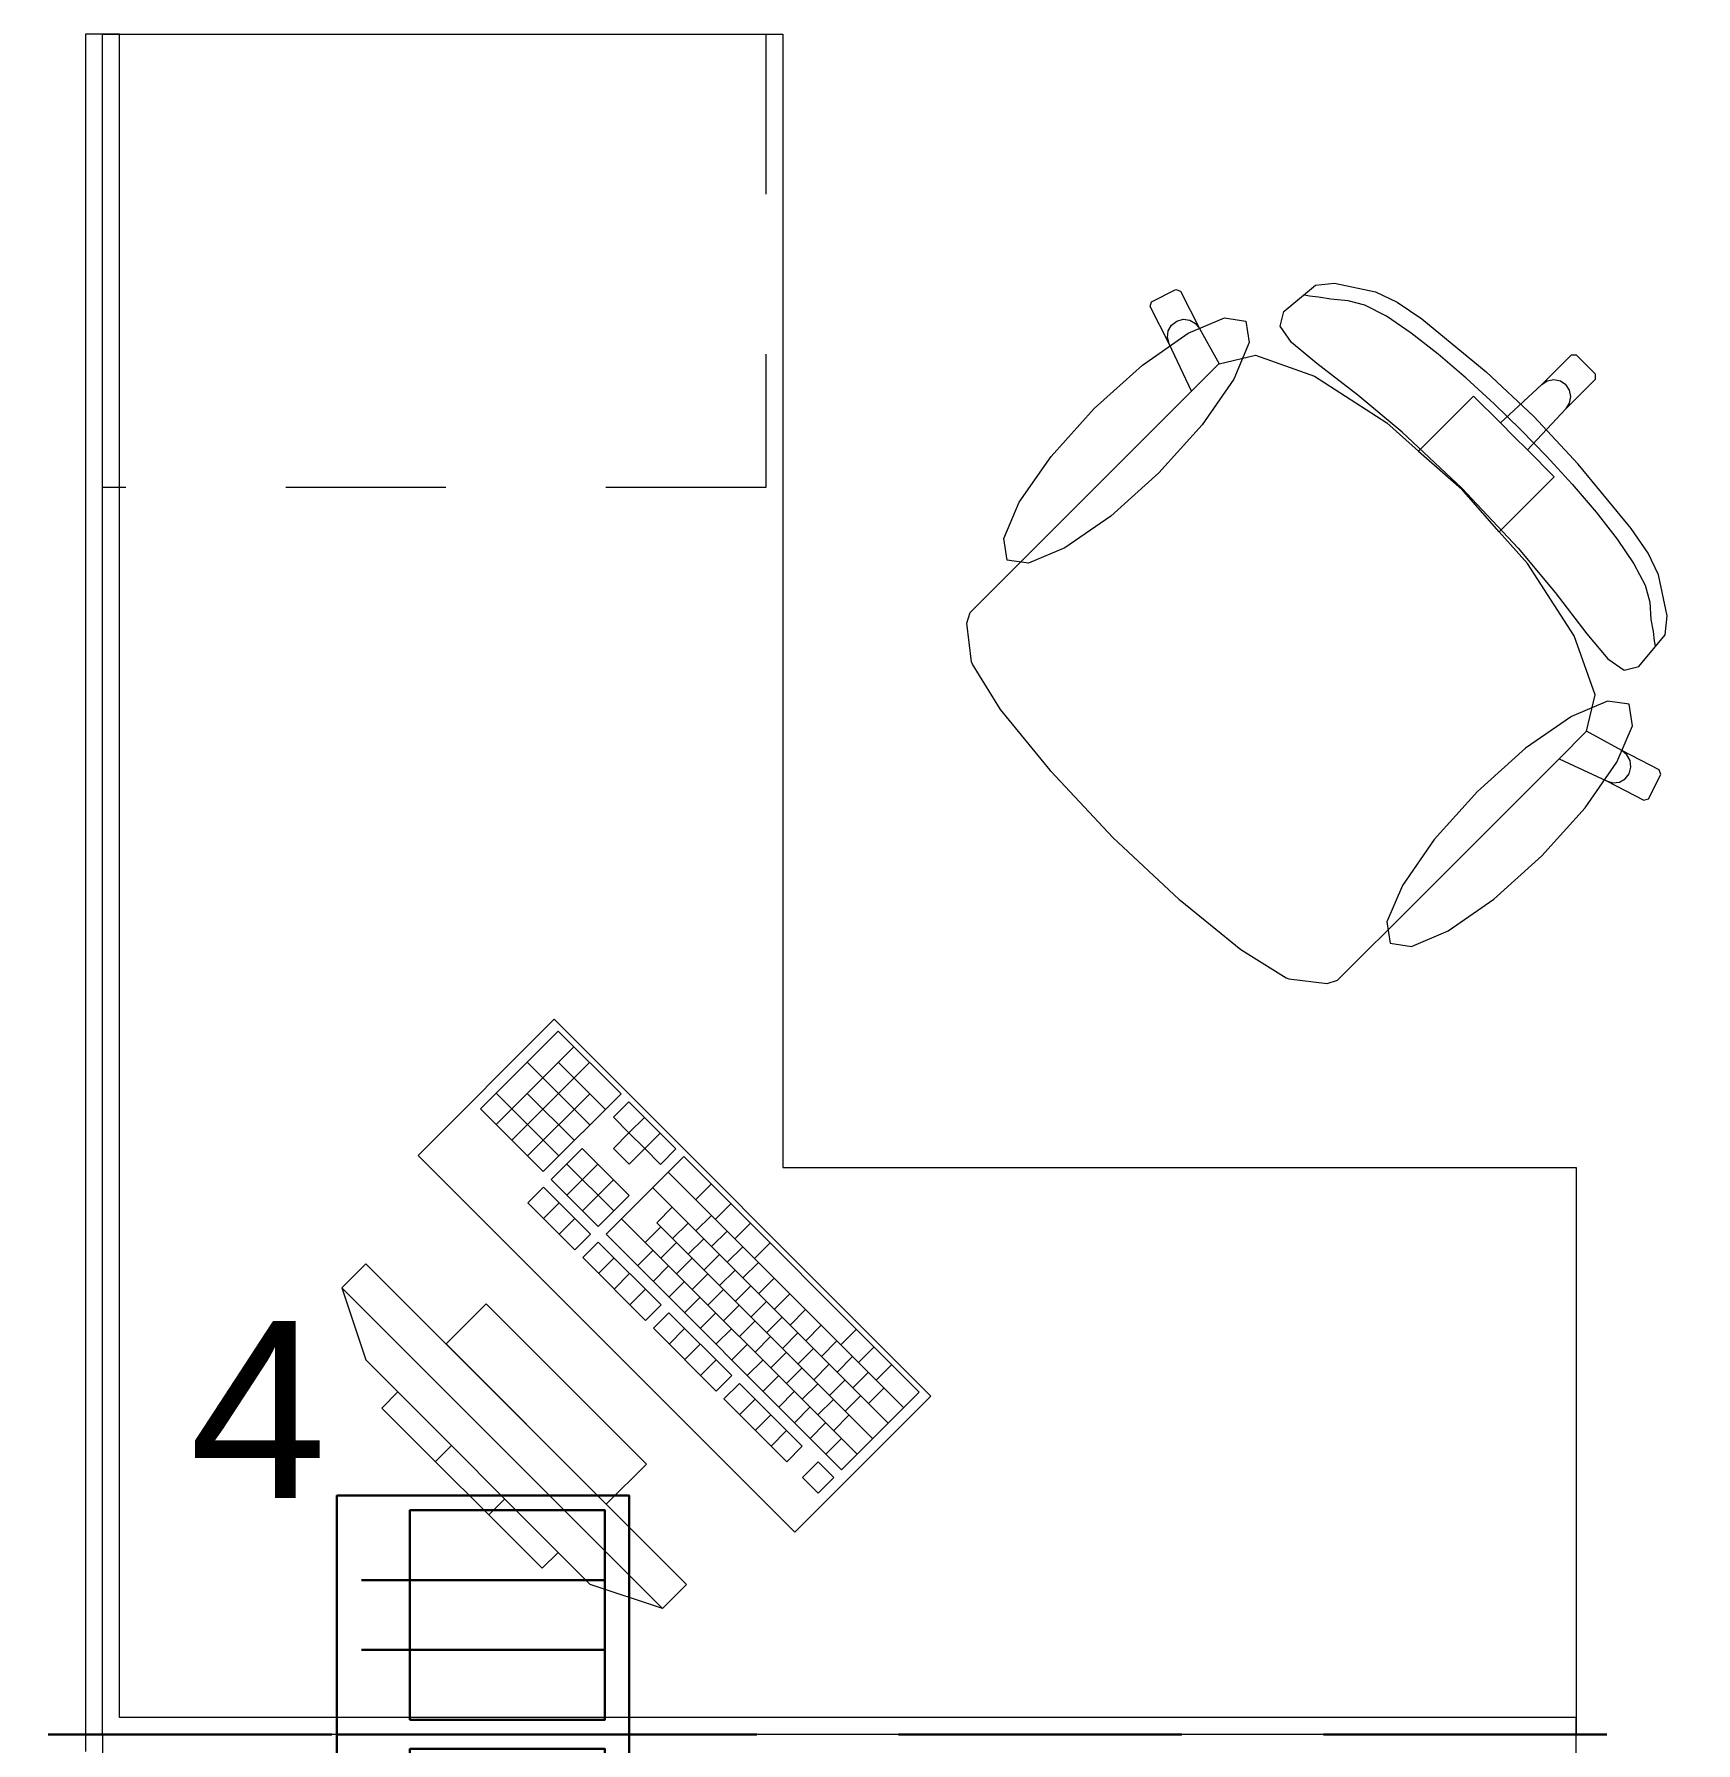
# Model space of a CAD drawing. Header units: inches. Extents: x -19 to 5698, y -728 to 92.
# Drawn here: x 210.091 to 211.557, y 12.954 to 14.462 of the extents above; entities that cross this region are included whole.
import ezdxf

# ---------------------------------------------------------------- set-up
doc = ezdxf.new("R2010")
doc.units = ezdxf.units.IN
doc.header["$MEASUREMENT"] = 0
doc.linetypes.add('HIDDEN', pattern=[0.375, 0.25, -0.125])
doc.linetypes.add('Rayas', pattern=[0.282222, 0.141111, -0.141111])
doc.layers.get('0').update_dxf_attribs({"color": 61})
doc.layers.add('00 conduct tomacorr', color=120, linetype='HIDDEN', lineweight=30)
doc.layers.add('00 IE LUZ EMERGENCIA', color=253, linetype='Continuous', lineweight=0)
doc.layers.add('Interior - Mobiliario', color=7, linetype='Continuous')
doc.styles.add('Annotative', font='arial.ttf')

# ---------------------------------------------------------------- blocks, each defined once
blk = doc.blocks.new('CAJA POP UP 6 MODULOS')
at = {"layer": '00 conduct tomacorr', "linetype": 'Continuous'}
for p, q in [((-0.095, -0.165), (-0.095, -0.0151)), ((-0.052, -0.165), (-0.052, -0.0151)), ((0.052, -0.165), (0.052, -0.0151)), ((0.095, -0.165), (0.095, -0.0151)), ((0, -0.165), (0, -0.18))]:
    blk.add_line(p, q, dxfattribs=at)
for points in [[(-0.147, 0), (0.147, 0), (0.147, -0.18), (-0.147, -0.18)], [(0, 0), (0.147, 0), (0.147, -0.18), (0, -0.18)]]:
    blk.add_lwpolyline(points, close=True, dxfattribs=at)
for points in [[(-0.138, -0.045), (-0.009, -0.045), (-0.009, -0.165), (-0.138, -0.165), (-0.138, -0.045)], [(0.009, -0.045), (0.138, -0.045), (0.138, -0.165), (0.009, -0.165), (0.009, -0.045)]]:
    blk.add_lwpolyline(points, dxfattribs=at)
at = {"color": 1, "insert": (-0.1807, -0.168), "char_height": 0.05, "attachment_point": 1, "rotation": 180}
blk.add_mtext_dynamic_manual_height_columns('{\\fVerdana|b0|i0|c0|p34;2T}', width=0.000481, gutter_width=0.1561, heights=[0], dxfattribs=at)

msp = doc.modelspace()

# ---------------------------------------------------------------- linework, layer by layer
at = {"layer": '00 conduct tomacorr'}
msp.add_line((206.7287, 12.9618), (217.5407, 12.9618), dxfattribs=at)
at = {"layer": 'Interior - Mobiliario', "color": 175, "linetype": 'Continuous', "lineweight": 13}
for p, q in [((210.1666, 14.4618), (210.1366, 14.4618)), ((210.1366, 14.4618), (210.1366, 12.9768)), ((210.1666, 12.9768), (210.1666, 14.4618)), ((211.077, 14.2257), (211.0984, 14.2365)), ((211.0984, 14.2365), (211.1025, 14.2352)), ((211.1025, 14.2352), (211.1194, 14.2021)), ((211.1938, 14.2172), (211.2217, 14.2403)), ((211.2164, 14.2307), (211.2119, 14.2315)), ((211.2217, 14.2403), (211.2384, 14.2422)), ((211.2384, 14.2422), (211.2746, 14.2345)), ((211.2746, 14.2345), (211.2938, 14.2255)), ((211.0757, 14.2216), (211.077, 14.2257)), ((211.0927, 14.1885), (211.0757, 14.2216)), ((211.1904, 14.2042), (211.1938, 14.2172)), ((211.2244, 14.2299), (211.2164, 14.2307)), ((211.2352, 14.2279), (211.2244, 14.2299)), ((211.2506, 14.2267), (211.2352, 14.2279)), ((211.2653, 14.2228), (211.2506, 14.2267)), ((211.2842, 14.2129), (211.2653, 14.2228)), ((211.2938, 14.2255), (211.3155, 14.2106)), ((211.0918, 14.2), (211.0946, 14.2051)), ((211.0946, 14.2051), (211.0992, 14.2087)), ((211.0992, 14.2087), (211.1048, 14.2103)), ((211.1048, 14.2103), (211.1107, 14.2096)), ((211.1107, 14.2096), (211.1158, 14.2067)), ((211.1158, 14.2067), (211.1194, 14.2021)), ((211.1194, 14.2021), (211.1367, 14.1711)), ((211.2004, 14.1899), (211.1904, 14.2042)), ((211.306, 14.198), (211.2842, 14.2129)), ((211.3155, 14.2106), (211.3722, 14.1638)), ((211.0911, 14.1942), (211.0918, 14.2)), ((211.0927, 14.1885), (211.0911, 14.1942)), ((211.1123, 14.1468), (211.0927, 14.1885)), ((211.2227, 14.1713), (211.2004, 14.1899)), ((211.3298, 14.1794), (211.306, 14.198)), ((211.1365, 14.171), (211.1123, 14.1468)), ((211.1365, 14.171), (211.1367, 14.1711)), ((211.1367, 14.1711), (211.1687, 14.1785)), ((211.1687, 14.1785), (211.2207, 14.1602)), ((211.2589, 14.1434), (211.2227, 14.1713)), ((211.3546, 14.1583), (211.3298, 14.1794)), ((211.4213, 14.1529), (211.4474, 14.179)), ((211.4474, 14.179), (211.4517, 14.179)), ((211.4517, 14.179), (211.4602, 14.1704)), ((211.2207, 14.1602), (211.2845, 14.1188)), ((211.3792, 14.1357), (211.3546, 14.1583)), ((211.3722, 14.1638), (211.4144, 14.1246)), ((211.4213, 14.1529), (211.4262, 14.1561)), ((211.4262, 14.1561), (211.4319, 14.1573)), ((211.4319, 14.1573), (211.4377, 14.1561)), ((211.4377, 14.1561), (211.4426, 14.1528)), ((211.4427, 14.1316), (211.4688, 14.1576)), ((211.4687, 14.1619), (211.4602, 14.1704)), ((211.4688, 14.1576), (211.4687, 14.1619)), ((210.9644, 13.9989), (211.1123, 14.1468)), ((211.2982, 14.1107), (211.2589, 14.1434)), ((211.34, 14.1214), (211.3612, 14.1426)), ((211.3612, 14.1426), (211.3848, 14.1189)), ((211.3848, 14.1189), (211.4213, 14.1529)), ((211.4458, 14.1479), (211.4426, 14.1528)), ((211.447, 14.1422), (211.4458, 14.1479)), ((211.4459, 14.1364), (211.447, 14.1422)), ((211.4027, 14.1129), (211.3792, 14.1357)), ((211.4087, 14.095), (211.4427, 14.1316)), ((211.4427, 14.1316), (211.4459, 14.1364)), ((211.2845, 14.1188), (211.3126, 14.094)), ((211.3509, 14.0612), (211.2982, 14.1107)), ((211.3126, 14.094), (211.34, 14.1214)), ((211.3848, 14.1189), (211.3967, 14.107)), ((211.4027, 14.1129), (211.4255, 14.0894)), ((211.4535, 14.0824), (211.4144, 14.1246)), ((211.4087, 14.095), (211.3967, 14.107)), ((211.3126, 14.094), (211.3505, 14.0607)), ((211.4323, 14.0714), (211.4087, 14.095)), ((211.4255, 14.0894), (211.448, 14.0648)), ((211.5003, 14.0257), (211.4535, 14.0824)), ((211.4112, 14.0502), (211.4323, 14.0714)), ((211.3838, 14.0229), (211.3505, 14.0607)), ((211.3509, 14.0612), (211.4004, 14.0084)), ((211.3838, 14.0229), (211.4112, 14.0502)), ((211.448, 14.0648), (211.4692, 14.0401)), ((211.4692, 14.0401), (211.4878, 14.0163)), ((211.4086, 13.9947), (211.3838, 14.0229)), ((211.5152, 14.004), (211.5003, 14.0257)), ((211.4004, 14.0084), (211.4331, 13.9691)), ((211.4878, 14.0163), (211.5026, 13.9944)), ((210.9389, 13.9734), (210.9644, 13.9989)), ((211.4499, 13.9309), (211.4086, 13.9947)), ((211.5026, 13.9944), (211.5126, 13.9756)), ((211.5242, 13.9848), (211.5152, 14.004)), ((211.5126, 13.9756), (211.5165, 13.9608)), ((211.532, 13.9487), (211.5242, 13.9848)), ((210.917, 13.9515), (210.9389, 13.9734)), ((211.4331, 13.9691), (211.4611, 13.9329)), ((211.5165, 13.9608), (211.5176, 13.9454)), ((210.9141, 13.9422), (210.917, 13.9515)), ((211.5176, 13.9454), (211.5197, 13.9347)), ((211.5301, 13.9319), (211.532, 13.9487)), ((210.9181, 13.9082), (210.9141, 13.9422)), ((211.4683, 13.8789), (211.4499, 13.9309)), ((211.4611, 13.9329), (211.4797, 13.9107)), ((211.5069, 13.9041), (211.5301, 13.9319)), ((211.5197, 13.9347), (211.5205, 13.9266)), ((211.5205, 13.9266), (211.5213, 13.9221)), ((210.919, 13.9061), (210.9181, 13.9082)), ((210.9439, 13.8661), (210.919, 13.9061)), ((211.4797, 13.9107), (211.494, 13.9006)), ((211.494, 13.9006), (211.5069, 13.9041)), ((211.4608, 13.847), (211.4683, 13.8789)), ((210.9875, 13.8124), (210.9439, 13.8661)), ((211.4608, 13.8468), (211.4365, 13.8225)), ((211.4608, 13.8468), (211.4608, 13.847)), ((211.4918, 13.8297), (211.4608, 13.847)), ((211.4964, 13.826), (211.4918, 13.8297)), ((211.5249, 13.8127), (211.4918, 13.8297)), ((211.4993, 13.8209), (211.4964, 13.826)), ((210.9882, 13.8116), (210.9875, 13.8124)), ((211.043, 13.7532), (210.9882, 13.8116)), ((211.2887, 13.6747), (211.4365, 13.8225)), ((211.4365, 13.8225), (211.4783, 13.803)), ((211.4949, 13.8048), (211.4985, 13.8094)), ((211.4985, 13.8094), (211.5, 13.8151)), ((211.5, 13.8151), (211.4993, 13.8209)), ((211.5263, 13.8086), (211.5249, 13.8127)), ((211.4783, 13.803), (211.4839, 13.8013)), ((211.4783, 13.803), (211.5114, 13.786)), ((211.4839, 13.8013), (211.4898, 13.802)), ((211.4898, 13.802), (211.4949, 13.8048)), ((211.5154, 13.7873), (211.5263, 13.8086)), ((211.5114, 13.786), (211.5154, 13.7873)), ((211.043, 13.7532), (211.1013, 13.6984)), ((211.1013, 13.6984), (211.1022, 13.6977)), ((211.1022, 13.6977), (211.1558, 13.6542)), ((211.2632, 13.6492), (211.2887, 13.6747)), ((211.1558, 13.6542), (211.1959, 13.6292)), ((211.2412, 13.6272), (211.2632, 13.6492)), ((211.1959, 13.6292), (211.198, 13.6283)), ((211.198, 13.6283), (211.2319, 13.6244)), ((211.2319, 13.6244), (211.2412, 13.6272)), ((210.5536, 13.5823), (210.485, 13.5137)), ((210.5674, 13.5685), (210.4988, 13.4999)), ((210.609, 13.5269), (210.5536, 13.5823)), ((210.5813, 13.5546), (210.5127, 13.486)), ((210.5815, 13.4995), (210.5261, 13.5549)), ((210.5952, 13.5132), (210.5537, 13.5547)), ((210.5541, 13.4721), (210.4987, 13.5274)), ((210.5678, 13.4858), (210.5263, 13.5273)), ((210.5814, 13.527), (210.5265, 13.4722)), ((210.5404, 13.4583), (210.609, 13.5269)), ((210.485, 13.5137), (210.5404, 13.4583)), ((210.6159, 13.52), (210.6022, 13.5063)), ((210.6574, 13.4784), (210.6159, 13.52)), ((210.6022, 13.5063), (210.616, 13.4924)), ((210.616, 13.4924), (210.6023, 13.4787)), ((210.6297, 13.5061), (210.616, 13.4924)), ((210.6299, 13.4786), (210.616, 13.4924)), ((210.6436, 13.4923), (210.6299, 13.4786)), ((210.5747, 13.4788), (210.5473, 13.4514)), ((210.6163, 13.4373), (210.5747, 13.4788)), ((210.6023, 13.4787), (210.6161, 13.4649)), ((210.6161, 13.4649), (210.6299, 13.4786)), ((210.6299, 13.4786), (210.6437, 13.4647)), ((210.6437, 13.4647), (210.6574, 13.4784)), ((210.6026, 13.4236), (210.561, 13.4651)), ((210.5886, 13.465), (210.5612, 13.4376)), ((210.6643, 13.4715), (210.5958, 13.403)), ((210.8721, 13.2638), (210.6643, 13.4715)), ((210.5473, 13.4514), (210.5889, 13.4099)), ((210.6024, 13.4512), (210.575, 13.4237)), ((210.8583, 13.2501), (210.6506, 13.4578)), ((210.6886, 13.4473), (210.6749, 13.4336)), ((210.5405, 13.4446), (210.5267, 13.4309)), ((210.582, 13.403), (210.5405, 13.4446)), ((210.5889, 13.4099), (210.6163, 13.4373)), ((210.8446, 13.2364), (210.6369, 13.4441)), ((210.5267, 13.4309), (210.5683, 13.3893)), ((210.5543, 13.4307), (210.5406, 13.417)), ((210.5682, 13.4169), (210.5544, 13.4032)), ((210.6542, 13.4268), (210.6405, 13.4131)), ((210.6887, 13.4197), (210.675, 13.406)), ((210.7059, 13.43), (210.6922, 13.4163)), ((210.5683, 13.3893), (210.582, 13.403)), ((210.5958, 13.403), (210.8035, 13.1952)), ((210.8172, 13.209), (210.6095, 13.4167)), ((210.644, 13.4096), (210.6303, 13.3959)), ((210.8309, 13.2227), (210.6405, 13.4131)), ((210.6681, 13.4129), (210.6544, 13.3992)), ((210.7026, 13.4059), (210.6888, 13.3922)), ((210.7232, 13.4127), (210.7095, 13.399)), ((210.5889, 13.3961), (210.5752, 13.3824)), ((210.6443, 13.3407), (210.5889, 13.3961)), ((210.6372, 13.389), (210.6235, 13.3753)), ((210.6578, 13.3958), (210.6441, 13.382)), ((210.6819, 13.3991), (210.6682, 13.3854)), ((210.7164, 13.392), (210.7027, 13.3783)), ((210.7405, 13.3954), (210.7268, 13.3816)), ((210.3839, 13.377), (210.3627, 13.3558)), ((210.6667, 13.0941), (210.3839, 13.377)), ((210.5752, 13.3824), (210.6306, 13.327)), ((210.6028, 13.3823), (210.5891, 13.3685)), ((210.651, 13.3751), (210.6373, 13.3614)), ((210.6717, 13.3819), (210.658, 13.3682)), ((210.6958, 13.3852), (210.6821, 13.3715)), ((210.7303, 13.3782), (210.7165, 13.3645)), ((210.6166, 13.3684), (210.6029, 13.3547)), ((210.6649, 13.3613), (210.6512, 13.3476)), ((210.6855, 13.3681), (210.6718, 13.3544)), ((210.7096, 13.3714), (210.6959, 13.3577)), ((210.7235, 13.3575), (210.7098, 13.3438)), ((210.7441, 13.3643), (210.7304, 13.3506)), ((210.3627, 13.3558), (210.6455, 13.0729)), ((210.3627, 13.3558), (210.3839, 13.2921)), ((210.49, 13.3416), (210.4546, 13.3063)), ((210.6314, 13.2002), (210.49, 13.3416)), ((210.6305, 13.3546), (210.6168, 13.3408)), ((210.6787, 13.3474), (210.665, 13.3337)), ((210.6994, 13.3542), (210.6857, 13.3405)), ((210.7373, 13.3437), (210.7236, 13.33)), ((210.758, 13.3505), (210.7442, 13.3368)), ((210.6306, 13.327), (210.6443, 13.3407)), ((210.6512, 13.3338), (210.6375, 13.3201)), ((210.7066, 13.2784), (210.6512, 13.3338)), ((210.6926, 13.3336), (210.6789, 13.3199)), ((210.7132, 13.3404), (210.6995, 13.3267)), ((210.7271, 13.3265), (210.7134, 13.3128)), ((210.7512, 13.3299), (210.7374, 13.3161)), ((210.7718, 13.3366), (210.7581, 13.3229)), ((210.6375, 13.3201), (210.6929, 13.2647)), ((210.6651, 13.3199), (210.6514, 13.3062)), ((210.7064, 13.3197), (210.6927, 13.306)), ((210.7409, 13.3127), (210.7272, 13.299)), ((210.765, 13.316), (210.7513, 13.3023)), ((210.7856, 13.3228), (210.7719, 13.3091)), ((210.8167, 13.3192), (210.803, 13.3055)), ((210.4546, 13.3063), (210.596, 13.1649)), ((210.6789, 13.3061), (210.6652, 13.2924)), ((210.7203, 13.3059), (210.7066, 13.2922)), ((210.7548, 13.2988), (210.741, 13.2851)), ((210.7789, 13.3022), (210.7651, 13.2884)), ((210.7995, 13.3089), (210.7858, 13.2952)), ((210.8322, 13.3036), (210.8185, 13.2899)), ((210.5819, 13.0941), (210.3839, 13.2921)), ((210.6928, 13.2922), (210.6791, 13.2785)), ((210.7341, 13.292), (210.7204, 13.2783)), ((210.7686, 13.285), (210.7549, 13.2713)), ((210.7927, 13.2883), (210.779, 13.2746)), ((210.8133, 13.2951), (210.7996, 13.2814)), ((210.8272, 13.2813), (210.8135, 13.2675)), ((210.8478, 13.288), (210.8341, 13.2743)), ((210.6929, 13.2647), (210.7066, 13.2784)), ((210.7136, 13.2715), (210.6998, 13.2578)), ((210.7689, 13.2161), (210.7136, 13.2715)), ((210.748, 13.2782), (210.7343, 13.2645)), ((210.7825, 13.2711), (210.7687, 13.2574)), ((210.8066, 13.2745), (210.7928, 13.2608)), ((210.841, 13.2674), (210.8273, 13.2537)), ((210.4122, 13.2639), (210.398, 13.2497)), ((210.5536, 13.1224), (210.4122, 13.2639)), ((210.6998, 13.2578), (210.7552, 13.2024)), ((210.7274, 13.2576), (210.7137, 13.2439)), ((210.7618, 13.2643), (210.7481, 13.2506)), ((210.7963, 13.2573), (210.7826, 13.2436)), ((210.8035, 13.1952), (210.8721, 13.2638)), ((210.8204, 13.2606), (210.8067, 13.2469)), ((210.398, 13.2497), (210.5395, 13.1083)), ((210.7412, 13.2438), (210.7275, 13.2301)), ((210.7757, 13.2505), (210.762, 13.2368)), ((210.7895, 13.2367), (210.7758, 13.2229)), ((210.8101, 13.2434), (210.7964, 13.2297)), ((210.7551, 13.2299), (210.7414, 13.2162)), ((210.8034, 13.2228), (210.7896, 13.2091)), ((210.4593, 13.2167), (210.4452, 13.2026)), ((210.7552, 13.2024), (210.7689, 13.2161)), ((210.596, 13.1649), (210.6314, 13.2002)), ((210.7828, 13.2022), (210.7691, 13.1885)), ((210.7966, 13.1884), (210.7828, 13.2022)), ((210.7691, 13.1885), (210.7829, 13.1747)), ((210.7829, 13.1747), (210.7966, 13.1884)), ((210.5065, 13.1696), (210.4923, 13.1554)), ((210.5395, 13.1083), (210.5536, 13.1224)), ((210.6455, 13.0729), (210.5819, 13.0941)), ((210.6455, 13.0729), (210.6667, 13.0941)), ((210.1366, 12.9768), (210.1366, 12.9468)), ((211.4516, 12.9768), (210.1666, 12.9768)), ((211.4516, 12.9468), (211.4516, 12.9768))]:
    msp.add_line(p, q, dxfattribs=at)
at = {"layer": 'Interior - Mobiliario', "color": 175, "linetype": 'Rayas', "lineweight": 13}
for p, q in [((210.7366, 14.4618), (210.7366, 14.0618)), ((210.7366, 14.0618), (210.1516, 14.0618))]:
    msp.add_line(p, q, dxfattribs=at)
at = {"layer": 'Interior - Mobiliario', "color": 175, "linetype": 'Continuous', "lineweight": 13, "flags": 128}
for points in [[(210.1516, 12.9618), (210.1516, 14.4618), (210.7516, 14.4618), (210.7516, 13.4618), (211.4516, 13.4618), (211.4516, 12.9618)], [(211.0265, 14.1317), (211.069, 14.1698), (211.1094, 14.1979), (211.1414, 14.2115), (211.1603, 14.2086), (211.1632, 14.1897), (211.1496, 14.1576), (211.1216, 14.1172), (211.0834, 14.0748), (211.041, 14.0366), (211.0006, 14.0086), (210.9685, 13.995), (210.9496, 13.9979), (210.9467, 14.0168), (210.9603, 14.0488), (210.9884, 14.0892)], [(211.4214, 13.7368), (211.4596, 13.7792), (211.4876, 13.8196), (211.5012, 13.8517), (211.4983, 13.8706), (211.4794, 13.8735), (211.4474, 13.8598), (211.407, 13.8318), (211.3645, 13.7937), (211.3264, 13.7512), (211.2984, 13.7108), (211.2847, 13.6788), (211.2876, 13.6599), (211.3065, 13.657), (211.3386, 13.6706), (211.379, 13.6986)], [(210.7622, 13.1401), (210.8824, 13.2603), (210.5501, 13.5927), (210.4299, 13.4724)], [(210.1516, 12.9618), (210.1516, 11.4618), (210.7516, 11.4618), (210.7516, 12.4618), (211.4516, 12.4618), (211.4516, 12.9618)]]:
    msp.add_lwpolyline(points, close=True, dxfattribs=at)

# ---------------------------------------------------------------- block references
at = {"layer": '00 conduct tomacorr', "xscale": 1.432830642179531, "yscale": 1.432830642179531, "zscale": 1.432830642179531, "rotation": 89.99999999999997}
msp.add_blockref('CAJA POP UP 6 MODULOS', (210.3583, 12.9618), dxfattribs=at)

# ---------------------------------------------------------------- texts
at = {"layer": '00 IE LUZ EMERGENCIA', "style": 'Annotative'}
msp.add_attdef('4', (210.2281, 13.1702, 0), '', height=0.1562, dxfattribs=at)

doc.saveas('drawing.dxf')
